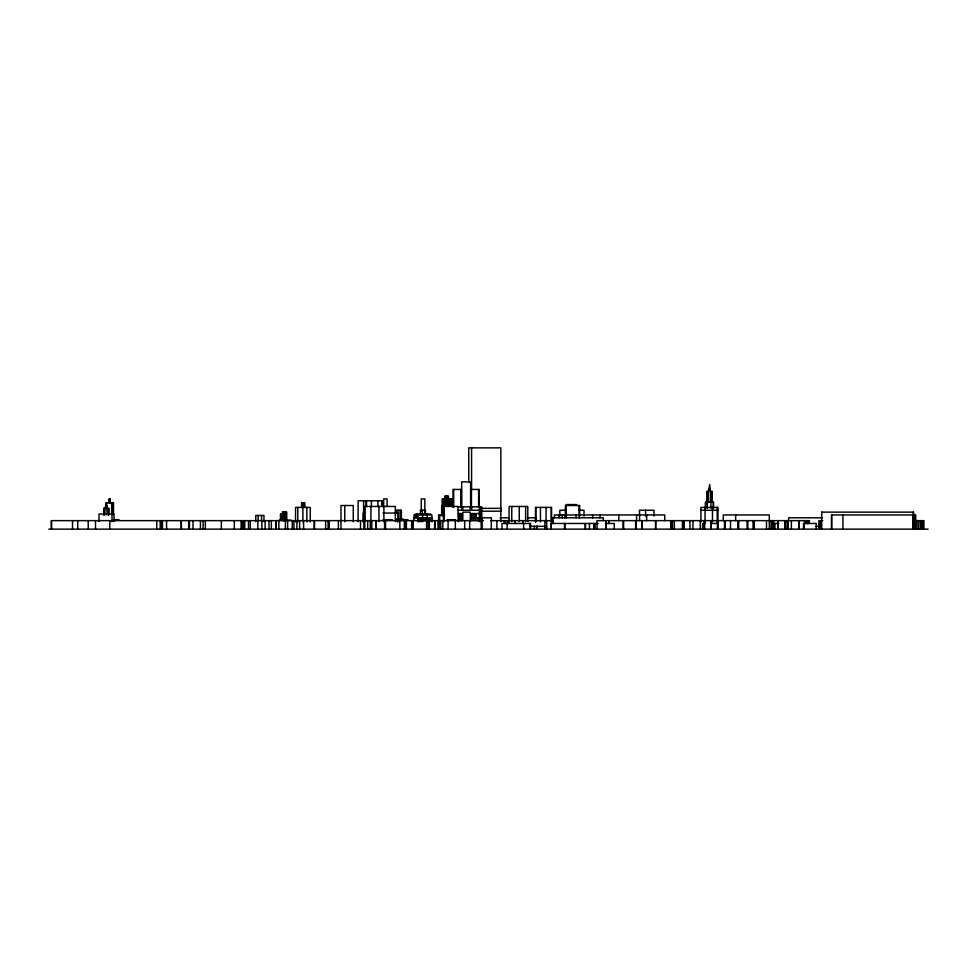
<?xml version="1.0" encoding="UTF-8"?>
<svg xmlns="http://www.w3.org/2000/svg" width="977" height="977" viewBox="0 0 977 977"><rect width="100%" height="100%" fill="white"/><g stroke="black" fill="none" stroke-linecap="round" stroke-linejoin="round"><path stroke-width="1.47" d="M470.853 489.44L479.182 489.44L479.182 507.271M447.918 498.893L452.424 498.893L452.424 505.988M566.208 504.572L576.662 504.572M450.531 505.512L441.689 505.512L441.689 515.856M458.128 506.843L481.539 506.843L481.539 521.706L481.502 506.843M442.715 507.405L442.715 498.893M481.795 508.345L501.25 508.345L501.25 511.191L481.795 511.191M458.128 510.238L461.596 510.238L461.694 481.881L470.609 481.881L470.609 507.258M479.304 510.238L471.671 510.238L471.671 506.843M565.927 510.238L559.833 510.238L559.833 516.064M578.555 510.238L584.002 510.238L584.002 516.064M700.936 510.238L717.961 510.238M821.645 512.131L913.532 512.131L913.532 529.143M383.057 513.072L397.834 513.072L397.834 521.84M458.128 513.548L461.596 513.548L461.596 520.643M475.03 513.548L471.671 513.548L471.671 517.798M479.304 513.548L475.897 513.548L475.933 520.643M430.772 514.024L415.445 514.024L415.445 517.798M444.657 514.964L438.612 514.964L438.612 520.643M474.04 514.964L475.933 514.964M413.992 517.798L431.907 517.798M500.053 517.798L509.383 517.798M527.324 517.798L536.446 517.798M822.365 517.798L788.634 517.798L788.634 520.643M397.138 518.75L398.14 518.75L398.14 521.584M418.034 518.75L422.54 518.75M427.218 518.75L431.907 518.75M397.163 519.227L403.599 519.227L403.599 520.643M114.04 519.691L118.974 519.691M383.057 519.691L392.192 519.691M399.056 519.691L407.934 519.691M447.1 519.691L455.538 519.691M279.214 520.167L291.195 520.167M51.463 520.643L51.463 529.143L51.402 520.643L483.481 520.643M490.601 520.643L553.226 520.643M767.727 520.643L809.383 520.643L809.261 523.477M822.793 520.643L818.836 520.643L818.836 527.727M912.555 520.643L923.924 520.643L923.924 529.143M598.144 523.477L550.918 523.477L550.918 529.143M605.459 523.477L614.264 523.477L614.264 529.143M705.492 523.477L702.561 523.477L702.561 529.143M710.45 523.477L717.802 523.477M778.791 523.477L774.37 523.477L774.37 529.143M530.242 526.31L546.436 526.31L546.436 529.143M815.624 526.31L821.364 526.31M48.85 529.143L928.15 529.143M922.593 520.643L922.593 529.143M921.787 520.643L921.787 529.143M921.641 520.643L921.641 529.143M920.59 520.643L920.59 529.143M920.334 520.643L920.334 529.143M918.404 520.643L918.404 529.143M918.233 520.643L918.233 529.143M915.718 520.643L915.718 529.143M915.583 529.143L915.583 514.964L831.537 514.964L831.537 529.143M915.437 514.964L915.437 529.143M915.229 520.643L915.095 529.143M914.728 520.643L914.728 529.143M913.678 514.964L913.678 529.143M913.361 512.131L913.361 529.143M912.994 514.964L912.994 529.143M912.787 514.964L912.787 529.143M842.931 514.964L842.956 529.143M831.659 514.964L831.659 529.143M821.755 512.131L821.645 529.143M821.242 520.643L821.364 529.143M820.057 520.643L820.057 527.727M819.947 520.643L819.947 527.727M816.296 529.143L816.296 523.477L803.509 523.477L803.509 529.143M809.115 520.643L809.115 523.477M808.834 520.643L808.834 523.477M807.735 520.643L807.735 523.477M807.539 520.643L807.539 523.477M806.953 520.643L806.953 523.477M806.733 520.643L806.733 523.477M805.011 520.643L805.011 523.477M804.547 520.643L804.547 523.477M804.01 523.477L804.01 529.143M798.93 520.643L798.93 529.143M798.722 520.643L798.71 529.143M791.394 520.643L791.37 529.143M788.121 520.643L788.121 529.143M787.951 520.643L787.987 529.143M786.986 520.643L786.986 529.143M785.3 520.643L785.3 529.143M785.032 520.643L785.105 529.143M778.168 520.643L778.168 529.143M777.9 520.643L777.9 529.143M774.785 523.477L774.785 529.143M773.515 520.643L773.515 529.143M773.344 520.643L773.344 529.143M771.622 520.643L771.622 529.143M771.183 520.643L771.183 529.143M769.302 529.143L769.302 514.964L723.236 514.964L723.236 520.643M766.505 529.143L766.505 520.643L596.923 520.643L597.081 529.143M754.305 520.643L754.305 529.143M753.047 520.643L753.047 529.143M747.82 520.643L747.82 529.143M747.136 520.643L747.136 529.143M738.71 520.643L738.71 529.143M738.319 520.643L738.197 529.143M738.16 520.643L738.16 529.143M735.657 514.964L735.657 520.643M730.515 520.643L730.515 529.143M725.166 520.643L725.166 529.143M724.482 520.643L724.482 529.143M718.083 520.643L718.083 529.143M717.961 521.901L717.961 507.405L700.936 507.405L700.936 521.901M717.411 520.643L717.411 529.143M717.216 507.405L717.216 521.901M713.601 508.199L713.601 502.202L705.406 502.202L705.406 508.199M713.247 502.202L713.247 508.199M712.477 507.405L712.477 521.901M711.94 502.202L711.94 491.333L707.079 491.333L707.079 502.202M711.744 491.333L711.744 502.202M711.158 520.643L711.158 529.143M710.951 502.202L710.951 508.199M710.78 520.643L710.78 529.143M710.364 491.333L710.364 502.202M710.12 491.333L710.242 488.5L708.777 488.5L708.777 491.333M710.023 488.5L710.023 491.333M709.558 491.333L709.644 484.714L709.351 488.5M709.07 488.5L709.07 491.333M708.252 491.333L708.252 502.202M707.238 491.333L707.372 508.199M705.675 502.202L705.675 508.199M705.052 507.405L705.052 521.901M704.612 520.643L704.612 529.143M704.222 520.643L704.222 529.143M700.253 520.643L700.253 529.143M692.962 520.643L692.962 529.143M689.982 520.643L689.982 529.143M684.01 520.643L684.01 529.143M683.607 520.643L683.607 529.143M682.422 520.643L682.422 529.143M674.325 520.643L674.325 529.143M672.457 520.643L672.457 529.143M671.089 520.643L671.089 529.143M670.869 520.643L670.869 529.143M664.763 520.643L664.763 514.964L554.386 514.964L554.386 517.798M655.75 520.643L655.75 529.143M655.53 520.643L655.53 529.143M653.992 516.064L653.992 510.238L639.483 510.238L639.642 520.643M646.664 514.964L646.664 520.643M645.614 510.238L645.614 516.064M642.292 520.643L642.292 529.143M641.742 520.643L641.742 529.143M636.577 514.964L636.577 520.643M636.21 520.643L636.21 529.143M635.636 520.643L635.636 529.143M623.631 520.643L623.631 529.143M623.045 520.643L623.045 529.143M618.771 514.964L618.771 520.643M608.83 520.643L608.83 523.477M606.192 520.643L606.192 529.143M606.009 520.643L606.009 529.143M603.31 520.643L603.31 517.798L552.298 517.798L552.298 523.477M600.073 514.964L600.073 517.798M595.176 523.477L595.176 529.143M593.747 523.477L593.747 529.143M592.636 514.964L592.636 517.798M589.412 523.477L589.412 529.143M585.504 523.477L585.504 529.143M585.186 523.477L585.186 529.143M579.666 515.856L579.666 505.512L565.378 505.512L565.378 515.856M579.019 505.512L579.178 517.798M575.978 514.964L575.978 517.798M566.208 505.512L566.355 517.798M564.926 514.964L564.926 517.798M564.865 523.477L564.865 529.143M564.547 523.477L564.547 529.143M562.312 514.964L562.312 517.798M558.917 514.964L558.917 517.798M552.982 517.798L552.982 523.477M551.578 521.901L551.578 507.405L535.506 507.405L535.506 521.901M551.199 507.405L551.199 521.901M551.187 523.477L551.187 529.143M546.668 520.643L546.656 529.143M546.058 507.405L546.058 521.901M545.386 526.31L545.386 529.143M544.897 520.643L544.873 529.143M540.452 507.405L540.452 521.901M537.167 526.31L537.167 529.143M536.691 526.31L536.691 529.143M535.86 507.405L535.86 521.901M534.395 526.31L534.395 529.143M530.548 529.143L530.523 523.477L501.958 523.477L501.958 529.143M530.145 523.477L530.145 529.143M527.788 521.584L527.788 506.465L509.115 506.465L509.005 523.477L508.932 520.643M525.638 506.465L525.638 521.584M523.672 523.477L523.672 529.143M522.866 520.643L522.866 523.477M519.263 506.465L519.263 521.584M515.135 520.643L515.258 523.477M514.708 520.643L514.708 523.477M511.753 506.465L511.753 521.584M508.761 520.643L508.761 523.477M507.283 520.643L507.283 523.477M507.136 523.477L507.136 529.143M504.828 520.643L504.828 523.477M504.181 520.643L504.181 523.477M500.835 521.669L500.835 447.857L468.765 447.857L468.765 482.479M496.914 520.643L496.914 529.143M491.297 529.143L491.37 517.798L482.174 517.798L482.174 529.143M481.221 506.843L481.197 529.143M480.855 506.843L480.769 521.706M479.402 506.843L479.304 521.706M478.608 489.44L478.608 507.271M478.608 520.643L478.608 517.798L471.402 517.798L471.402 520.643M478.205 517.798L478.205 520.643M475.494 514.964L475.494 518.75M475.225 514.964L475.225 518.75M474.504 514.964L474.504 518.75M474.15 514.964L474.04 518.75M473.112 517.798L473.112 520.643M471.83 513.548L471.83 517.798M471.573 447.857L471.573 490.002M471.439 489.44L471.439 507.271M470.255 506.843L470.255 510.238L462.829 510.238L462.829 506.843M470.255 520.643L470.255 512.131L462.829 512.131L462.829 520.643M469.656 520.643L469.656 529.143M464.661 520.643L464.661 529.143M461.425 507.271L461.425 489.44L453.072 489.44L453.072 507.271M460.851 489.44L460.851 507.271M460.826 513.548L460.826 520.643M459.898 513.548L459.898 520.643M459.043 513.548L459.043 520.643M458.079 521.584L458.079 506.465L443.436 506.465L443.436 521.584M455.343 520.643L455.343 529.143M453.658 489.44L453.658 507.271M452.327 498.893L452.327 505.988M451.606 498.893L451.606 505.988M450.385 498.893L450.385 505.988M449.432 498.893L449.347 505.988M449.298 498.893L449.298 505.988M448.284 498.893L448.284 505.988L448.467 496.06L445.048 496.06L445.048 500.322M448.101 520.643L448.101 529.143M447.576 496.06L447.576 505.988M446.208 496.06L446.208 505.988M445.964 496.06L445.964 500.322M445.561 505.988L445.634 498.893L442.386 498.893L442.312 515.856M445.17 496.06L445.17 505.988M444.853 498.893L444.853 505.988M444.132 506.465L444.132 521.584M443.68 498.893L443.68 505.988M442.801 520.643L442.801 529.143M442.52 498.893L442.52 505.988M440.761 520.643L440.761 529.143M439.699 514.964L439.699 520.643M439.198 520.643L439.198 529.143M438.001 520.643L438.001 529.143M435.119 520.643L435.119 529.143M434.631 520.643L434.631 529.143M431.907 521.718L431.907 514.964L413.992 514.964L413.992 520.643M429.587 518.75L429.587 521.718M429.367 520.643L429.367 529.143M428.854 520.643L428.793 529.143M428.182 520.643L428.182 529.143M428.06 518.75L428.06 521.718M427.218 514.024L427.218 521.718M426.839 517.798L426.839 520.643M426.558 520.643L426.558 529.143M425.654 517.798L425.654 520.643M425.459 514.146L425.459 510.238L420.428 510.238L420.428 514.146M424.861 514.146L424.836 498.893L421.246 498.893L421.246 510.934M424.433 517.798L424.433 520.643M423.261 517.798L423.261 520.643M422.54 514.024L422.54 521.718M422.345 510.238L422.345 514.146M421.893 518.75L421.893 521.718M420.073 518.75L420.073 521.718M418.803 518.75L418.803 521.718M418.034 514.964L418.034 521.718M416.825 514.024L416.825 517.798M413.21 520.643L413.21 529.143M411.72 520.643L411.732 529.143M411.598 520.643L411.622 529.143M406.408 520.643L406.408 529.143M406.029 520.643L406.029 529.143M401.4 519.153L401.4 510.238L396.137 510.238L396.137 513.218M400.765 510.238L400.765 519.153M399.849 520.643L399.849 529.143M398.958 510.238L398.958 519.153M397.871 518.75L397.871 521.584M397.358 518.75L397.358 521.584M397.041 510.238L397.041 513.218M395.319 521.584L395.319 506.465L364.445 506.465L364.445 521.584M387.075 505.988L387.075 498.893L383.692 498.893L383.692 505.988M385.549 520.643L385.549 529.143M384.547 520.643L384.596 529.143M383.888 506.465L383.888 521.584M382.215 506.465L382.215 500.786L358.107 500.786L358.107 521.681M381.775 500.786L381.775 506.465M378.942 506.465L378.942 521.584M377.916 500.786L377.916 506.465M376.182 520.643L376.182 529.143M375.962 529.143L375.889 520.643L375.827 529.143M371.81 520.643L371.81 529.143M371.419 500.786L371.419 506.465M370.906 506.465L370.906 521.584M370.271 520.643L370.271 529.143M367.682 520.643L367.682 529.143M366.509 500.786L366.509 506.465M366.07 500.786L366.07 506.465M364.983 506.465L364.983 521.584M364.763 520.643L364.763 529.143M363.908 520.643L363.908 529.143M363.603 500.786L363.603 521.681M363.09 513.072L363.09 521.84M360.513 520.643L360.513 529.143M353.271 521.767L353.271 505.512L340.973 505.512L341.01 529.143M344.759 505.512L344.759 521.767M338.384 520.643L338.384 529.143M329.212 520.643L329.212 529.143M328.077 520.643L328.077 529.143M325.622 520.643L325.622 529.143M314.533 520.643L314.533 529.143M314.167 520.643L314.167 529.143M310.271 521.901L310.271 507.405L295.542 507.405L295.542 521.901M306.863 507.405L306.863 521.901M304.665 507.405L304.665 502.679L301.563 502.679L301.563 507.405M304.433 502.679L304.433 507.405M303.994 502.679L303.994 507.405M303.591 520.643L303.591 529.143M302.809 502.679L302.931 521.901M302.235 502.679L302.235 507.405M301.795 502.679L301.795 507.405M299.634 520.643L299.634 529.143M297.802 507.405L297.802 521.901M296.898 520.643L296.898 529.143M293.943 520.643L293.943 529.143M292.257 520.643L292.257 529.143M287.629 520.643L287.629 529.143M286.762 520.643L286.762 512.131L283.635 512.131L283.635 520.643M285.992 512.131L285.992 520.643M285.394 520.643L285.394 529.143M284.747 512.131L284.747 520.643M283.782 520.643L283.696 511.655L282.524 511.655L282.524 514.5M283.428 511.655L283.428 514.5M282.976 511.655L282.976 514.5M282.805 511.655L282.805 514.5M282.402 519.959L282.402 514.024L280.448 514.024L280.448 519.959M280.729 514.024L280.729 519.959M278.86 520.643L278.86 529.143M275.99 520.643L275.99 529.143M275.697 520.643L275.697 529.143M271.35 520.643L271.35 529.143M269.005 520.643L269.005 529.143M265.133 520.643L265.133 529.143M263.949 521.535L263.961 515.441L255.779 515.441L255.779 521.535M261.897 520.643L261.897 529.143M261.543 515.441L261.543 521.535M258.16 515.441L258.16 521.535M257.843 520.643L257.843 529.143M250.283 520.643L250.283 529.143M248.488 520.643L248.488 529.143M244.763 520.643L244.763 529.143M243.652 520.643L243.652 529.143M242.296 520.643L242.296 529.143M241.124 520.643L241.124 529.143M234.321 520.643L234.321 529.143M221.364 520.643L221.364 529.143M205.341 520.643L205.341 529.143M203.094 520.643L203.094 529.143M200.419 520.643L200.419 529.143M193.019 520.643L193.019 529.143M189.44 520.643L189.44 529.143M188.659 520.643L188.659 529.143M181.356 520.643L181.404 529.143M181.185 520.643L181.185 529.143M166.578 520.643L166.578 529.143M162.463 520.643L162.463 529.143M161.999 520.643L161.999 529.143M160.191 520.643L160.191 529.143M156.76 520.643L156.76 529.143M114.04 521.584L114.04 514.024L98.995 514.024L98.995 521.584M113.503 514.439L113.503 502.679L105.931 502.679L105.931 508.565M112.77 502.679L112.77 514.439M112.025 514.024L112.025 521.584M111.683 502.679L111.683 514.439M110.206 503.155L110.145 498.893L109.119 498.893L109.119 503.155M109.949 498.893L109.949 503.155M109.803 498.893L109.803 503.155M109.79 520.643L109.79 529.143M108.826 514.964L108.826 508.345L103.684 508.345L103.684 514.964M108.545 508.345L108.545 514.964M106.92 508.04L106.847 505.512L105.492 505.512L105.565 508.04M106.933 508.345L106.933 514.964M106.664 502.679L106.664 508.565M106.578 505.512L106.395 508.04M106.004 505.512L106.004 508.04M104.918 508.345L104.918 514.964M103.965 508.345L103.965 514.964M95.514 520.643L95.514 529.143M88.223 520.643L88.223 529.143M77.733 520.643L77.733 529.143M72.53 520.643L72.53 529.143M404.576 529.143L404.576 520.643L404.466 529.143M109.522 503.155L109.522 498.893L109.387 503.155"/></g></svg>
